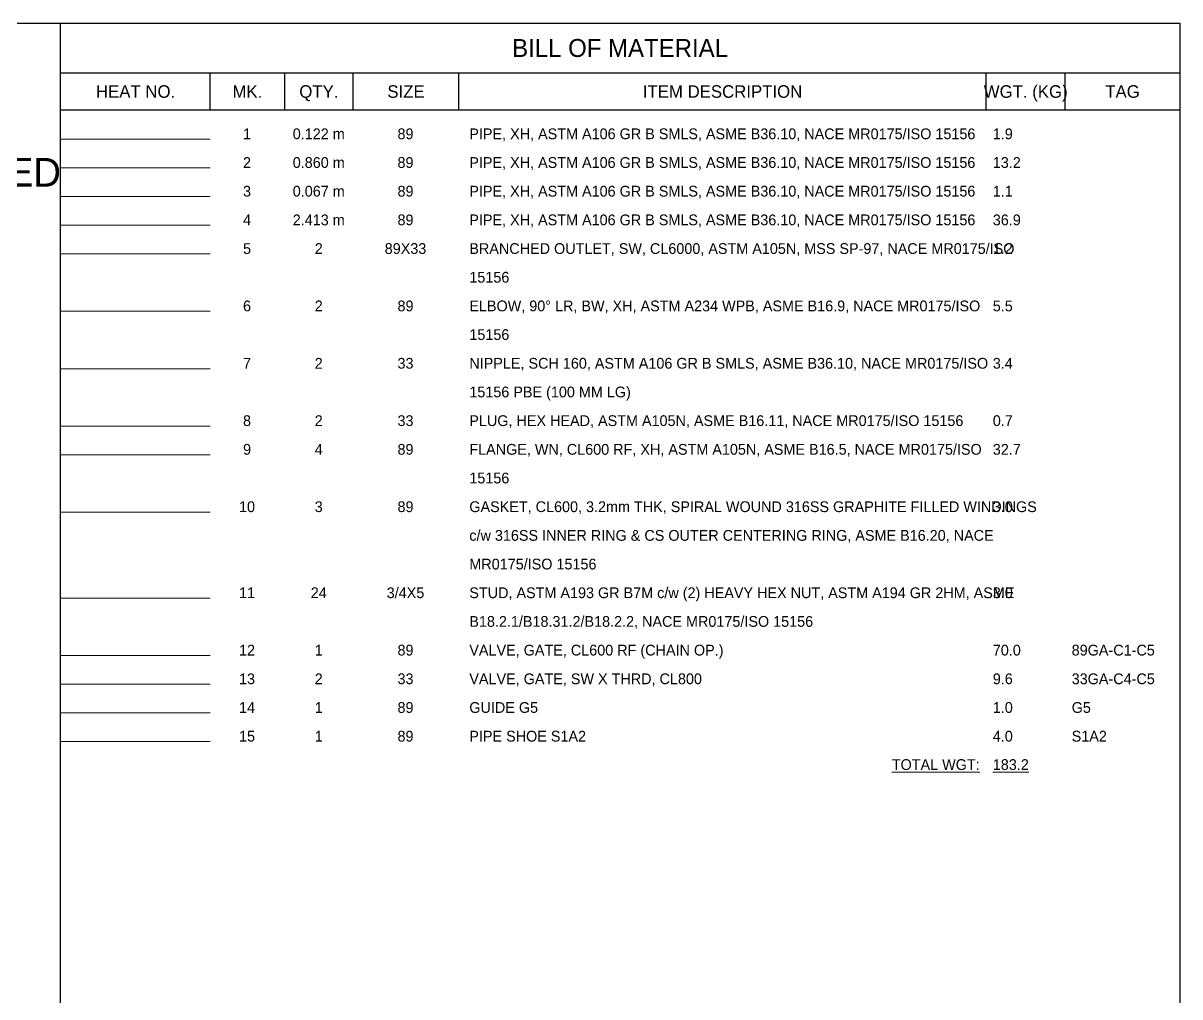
# Model space of a CAD drawing. Extents: x -4 to 431, y -3 to 272.
# Drawn here: x 260.6 to 421.9, y 132.4 to 268.2 of the extents above; entities that cross this region are included whole.
import ezdxf
from ezdxf.enums import TextEntityAlignment as Align

# ---------------------------------------------------------------- set-up
doc = ezdxf.new("R2010")
doc.units = 0
doc.header["$LTSCALE"] = 10
doc.layers.get('0').update_dxf_attribs({"lineweight": 0})
for name, color, linetype in [('BOM', 7, 'Continuous'), ('Title Block', 255, 'Continuous'), ('TITLE BLOCK-TEXT', 12, 'Continuous')]:
    doc.layers.add(name, color=color, linetype=linetype)
doc.styles.add('framdcn', font='', dxfattribs={"height": 2.5})
doc.styles.add('HmNote', font='hm.shx')
doc.styles.add('Scovan Standard', font='', dxfattribs={"height": 2.5})
doc.styles.get("Standard").update_dxf_attribs({"font": ''})
doc.styles.get('framdcn').set_extended_font_data('Franklin Gothic Medium Cond')
doc.styles.get('Scovan Standard').set_extended_font_data('Franklin Gothic Medium Cond')
doc.styles.get('Standard').set_extended_font_data('Franklin Gothic Medium Cond')

# ---------------------------------------------------------------- blocks, each defined once
blk = doc.blocks.new('tt-sv-iso-db')
at = {"layer": 'BOM', "color": 255}
blk.add_line((-156.14, 0), (-156.14, -212.17), dxfattribs=at)
at = {"layer": 'BOM', "color": 3}
for p, q in [((-156.14, -6.94), (0, -6.94)), ((-135.24, -12.14), (-135.24, -6.94)), ((-135.24, -12.14), (-135.24, -6.94)), ((-124.84, -12.14), (-124.84, -6.94)), ((-115.3, -12.14), (-115.3, -6.94)), ((-100.55, -12.14), (-100.55, -6.94)), ((-27, -12.14), (-27, -6.94)), ((-16, -12.14), (-16, -6.94)), ((0, -12.14), (-156.14, -12.14))]:
    blk.add_line(p, q, dxfattribs=at)
at = {"layer": 'BOM', "color": 3, "style": 'Scovan Standard'}
blk.add_text('BILL OF MATERIAL', height=2.5, dxfattribs=at).set_placement((-78.07, -3.47), align=Align.MIDDLE_CENTER)
at = {"layer": 'BOM', "style": 'Scovan Standard'}
for s, p in [('HEAT NO.', (-145.63, -9.54)), ('MK.', (-130.04, -9.54)), ('QTY.', (-120.07, -9.54)), ('SIZE', (-107.92, -9.54)), ('ITEM DESCRIPTION', (-63.78, -9.54)), ('WGT. (KG)', (-21.5, -9.54)), ('TAG', (-8, -9.54))]:
    blk.add_text(s, height=1.75, dxfattribs=at).set_placement(p, align=Align.MIDDLE_CENTER)
at = {"layer": 'DEFPOINTS', "color": 1, "insert": (-196.72, -12.14), "char_height": 4, "width": 81.4864, "attachment_point": 2, "style": 'HmNote'}
blk.add_mtext('\\pxql;ANY MODIFICATIONS REQUIRED MUST BE MODELED PRIOR TO REVISING THIS DRAWING.', dxfattribs=at)
at = {"layer": 'TITLE BLOCK-TEXT', "color": 210, "style": 'Scovan Standard'}
for tag, p in [('CN', (-57.69, -221.76)), ('MOD_NO', (-41.21, -221.76)), ('INSULATION', (-49.45, -229.02)), ('PAINT', (-16.49, -229.02)), ('LN', (-32.97, -236.28)), ('CLIENTDWGNO', (-32.97, -243.54))]:
    blk.add_attdef(tag, text='', height=2, dxfattribs=at).set_placement(p, align=Align.MIDDLE_CENTER)
at = {"layer": 'TITLE BLOCK-TEXT', "color": 210, "lineweight": 30, "flags": 104}
blk.add_attdef('WPS', text='', height=2, dxfattribs=at).set_placement((-16.43, -221.76), align=Align.MIDDLE_CENTER)
blk = doc.blocks.new('PADX-TBD')
at = {"layer": 'Title Block', "color": 255}
for p, q in [((0, 536.37), (843.77, 536.37)), ((843.77, 536.37), (843.77, 0))]:
    blk.add_line(p, q, dxfattribs=at)
at = {"layer": 'TITLE BLOCK-TEXT', "color": 12, "style": 'Scovan Standard', "flags": 8}
for tag, p in [('REF_5', (25, 38.42)), ('REV_5', (352.84, 38.42)), ('PROJECT5', (504.32, 38.42)), ('DATE5', (525.83, 38.42)), ('BY5', (542.96, 38.42)), ('CHK5', (555.71, 38.42)), ('PE5', (568.45, 38.42)), ('REF_4', (25, 31.19)), ('REV_4', (352.84, 31.19)), ('PROJECT4', (504.32, 31.19)), ('DATE4', (525.83, 31.19)), ('BY4', (542.96, 31.19)), ('CHK4', (555.71, 31.19)), ('PE4', (568.45, 31.19)), ('REF_3', (25, 23.97)), ('REV_3', (352.84, 23.97)), ('PROJECT3', (504.32, 23.97)), ('DATE3', (525.83, 23.97)), ('BY3', (542.96, 23.97)), ('CHK3', (555.71, 23.97)), ('PE3', (568.45, 23.97)), ('REF_2', (25, 16.74)), ('REV_2', (352.84, 16.74)), ('PROJECT2', (504.32, 16.74)), ('DATE2', (525.83, 16.74)), ('BY2', (542.96, 16.74)), ('CHK2', (555.71, 16.74)), ('PE2', (568.45, 16.74)), ('REF_1', (25, 9.51)), ('REV_1', (352.84, 9.51)), ('PROJECT1', (504.32, 9.51)), ('DATE1', (525.83, 9.51)), ('BY1', (542.96, 9.51)), ('CHK1', (555.71, 9.51)), ('PE1', (568.45, 9.51))]:
    blk.add_attdef(tag, text='', height=2.5, dxfattribs=at).set_placement(p, align=Align.MIDDLE_CENTER)
for tag, height, p in [('REF_5_DESC', 2.5, (52.27, 38.42)), ('REV_5_DESC', 2.5, (363.04, 38.42)), ('REF_4_DESC', 2.5, (52.27, 31.19)), ('REV_4_DESC', 2.5, (363.04, 31.19)), ('REF_3_DESC', 2.5, (52.27, 23.97)), ('REV_3_DESC', 2.5, (363.04, 23.97)), ('REF_2_DESC', 2.5, (52.27, 16.74)), ('REV_2_DESC', 2.5, (363.04, 16.74)), ('REF_1_DESC', 2.5, (52.27, 9.51)), ('REV_1_DESC', 2.5, (363.04, 9.51)), ('PATH', 2, (13, -2.9)), ('USER_PLOTTED', 2, (309, -2.9)), ('PLOT_DATE', 2, (348, -2.9))]:
    blk.add_attdef(tag, text='', height=height, dxfattribs=at).set_placement(p, align=Align.MIDDLE_LEFT)
at = {"layer": 'TITLE BLOCK-TEXT', "color": 12, "style": 'Scovan Standard'}
for tag, p in [('TITLE1', (747.45, 37.28)), ('LSD', (747.45, 31.28)), ('TITLE2', (747.45, 25.28)), ('TITLE3', (747.45, 19.28)), ('CLIENTDRAWINGNO', (686.57, 5.99)), ('RN', (838.5, 5.99))]:
    blk.add_attdef(tag, text='', height=4, dxfattribs=at).set_placement(p, align=Align.MIDDLE_CENTER)
at = {"layer": 'TITLE BLOCK-TEXT', "color": 210, "style": 'Scovan Standard', "flags": 8}
blk.add_attdef('DWGNO', text='', height=4, dxfattribs=at).set_placement((777.51, 5.99), align=Align.MIDDLE_CENTER)

msp = doc.modelspace()

# ---------------------------------------------------------------- linework, layer by layer
for p, q in [((265.77, 252), (286.64, 252)), ((265.77, 252), (286.64, 252)), ((265.77, 252), (286.64, 252)), ((265.77, 252), (286.64, 252)), ((265.77, 252), (286.64, 252)), ((265.77, 252), (286.64, 252)), ((265.77, 248), (286.64, 248)), ((265.77, 248), (286.64, 248)), ((265.77, 248), (286.64, 248)), ((265.77, 248), (286.64, 248)), ((265.77, 248), (286.64, 248)), ((265.77, 248), (286.64, 248)), ((265.77, 244), (286.64, 244)), ((265.77, 244), (286.64, 244)), ((265.77, 244), (286.64, 244)), ((265.77, 244), (286.64, 244)), ((265.77, 244), (286.64, 244)), ((265.77, 244), (286.64, 244)), ((265.77, 240), (286.64, 240)), ((265.77, 240), (286.64, 240)), ((265.77, 240), (286.64, 240)), ((265.77, 240), (286.64, 240)), ((265.77, 240), (286.64, 240)), ((265.77, 240), (286.64, 240)), ((265.77, 236), (286.64, 236)), ((265.77, 236), (286.64, 236)), ((265.77, 236), (286.64, 236)), ((265.77, 236), (286.64, 236)), ((265.77, 236), (286.64, 236)), ((265.77, 236), (286.64, 236)), ((265.77, 228), (286.64, 228)), ((265.77, 228), (286.64, 228)), ((265.77, 228), (286.64, 228)), ((265.77, 228), (286.64, 228)), ((265.77, 228), (286.64, 228)), ((265.77, 228), (286.64, 228)), ((265.77, 220), (286.64, 220)), ((265.77, 220), (286.64, 220)), ((265.77, 220), (286.64, 220)), ((265.77, 220), (286.64, 220)), ((265.77, 220), (286.64, 220)), ((265.77, 220), (286.64, 220)), ((265.77, 212), (286.64, 212)), ((265.77, 212), (286.64, 212)), ((265.77, 212), (286.64, 212)), ((265.77, 212), (286.64, 212)), ((265.77, 212), (286.64, 212)), ((265.77, 212), (286.64, 212)), ((265.77, 208), (286.64, 208)), ((265.77, 208), (286.64, 208)), ((265.77, 208), (286.64, 208)), ((265.77, 208), (286.64, 208)), ((265.77, 208), (286.64, 208)), ((265.77, 208), (286.64, 208)), ((265.77, 200), (286.64, 200)), ((265.77, 200), (286.64, 200)), ((265.77, 200), (286.64, 200)), ((265.77, 200), (286.64, 200)), ((265.77, 200), (286.64, 200)), ((265.77, 200), (286.64, 200)), ((265.77, 188), (286.64, 188)), ((265.77, 188), (286.64, 188)), ((265.77, 188), (286.64, 188)), ((265.77, 188), (286.64, 188)), ((265.77, 188), (286.64, 188)), ((265.77, 188), (286.64, 188)), ((265.77, 180), (286.64, 180)), ((265.77, 180), (286.64, 180)), ((265.77, 180), (286.64, 180)), ((265.77, 180), (286.64, 180)), ((265.77, 180), (286.64, 180)), ((265.77, 180), (286.64, 180)), ((265.77, 176), (286.64, 176)), ((265.77, 176), (286.64, 176)), ((265.77, 176), (286.64, 176)), ((265.77, 176), (286.64, 176)), ((265.77, 176), (286.64, 176)), ((265.77, 176), (286.64, 176)), ((265.77, 172), (286.64, 172)), ((265.77, 172), (286.64, 172)), ((265.77, 172), (286.64, 172)), ((265.77, 172), (286.64, 172)), ((265.77, 172), (286.64, 172)), ((265.77, 172), (286.64, 172)), ((265.77, 168), (286.64, 168)), ((265.77, 168), (286.64, 168)), ((265.77, 168), (286.64, 168)), ((265.77, 168), (286.64, 168)), ((265.77, 168), (286.64, 168)), ((265.77, 168), (286.64, 168))]:
    msp.add_line(p, q)

# ---------------------------------------------------------------- block references
at = {"xscale": 0.5, "yscale": 0.5, "zscale": 0.5}
msp.add_blockref('PADX-TBD', (0, 0), dxfattribs=at)
at = {"layer": 'BOM'}
msp.add_blockref('tt-sv-iso-db', (421.89, 268.19), dxfattribs=at)

# ---------------------------------------------------------------- texts
at = {"style": 'framdcn'}
msp.add_text('%%UTOTAL WGT:', height=1.5, dxfattribs=at).set_placement((393.97, 164.04), align=Align.RIGHT)
msp.add_text('%%U183.2', height=1.5, dxfattribs=at).set_placement((395.8, 164.04))
at = {"layer": 'BOM', "style": 'framdcn'}
for s, p in [('1', (291.8, 252)), ('0.122 m', (301.8, 252)), ('89', (313.9, 252)), ('2', (291.8, 248)), ('0.860 m', (301.8, 248)), ('89', (313.9, 248)), ('3', (291.8, 244)), ('0.067 m', (301.8, 244)), ('89', (313.9, 244)), ('4', (291.8, 240)), ('2.413 m', (301.8, 240)), ('89', (313.9, 240)), ('5', (291.8, 236)), ('2', (301.8, 236)), ('89X33', (313.9, 236)), ('6', (291.8, 228)), ('2', (301.8, 228)), ('89', (313.9, 228)), ('7', (291.8, 220)), ('2', (301.8, 220)), ('33', (313.9, 220)), ('8', (291.8, 212)), ('2', (301.8, 212)), ('33', (313.9, 212)), ('9', (291.8, 208)), ('4', (301.8, 208)), ('89', (313.9, 208)), ('10', (291.8, 200)), ('3', (301.8, 200)), ('89', (313.9, 200)), ('11', (291.8, 188)), ('24', (301.8, 188)), ('3/4X5', (313.9, 188)), ('12', (291.8, 180)), ('1', (301.8, 180)), ('89', (313.9, 180)), ('13', (291.8, 176)), ('2', (301.8, 176)), ('33', (313.9, 176)), ('14', (291.8, 172)), ('1', (301.8, 172)), ('89', (313.9, 172)), ('15', (291.8, 168)), ('1', (301.8, 168)), ('89', (313.9, 168))]:
    msp.add_text(s, height=1.5, dxfattribs=at).set_placement(p, align=Align.CENTER)
for s, p in [('PIPE, XH, ASTM A106 GR B SMLS, ASME B36.10, NACE MR0175/ISO 15156', (322.8, 252)), ('1.9', (395.8, 252)), ('PIPE, XH, ASTM A106 GR B SMLS, ASME B36.10, NACE MR0175/ISO 15156', (322.8, 248)), ('13.2', (395.8, 248)), ('PIPE, XH, ASTM A106 GR B SMLS, ASME B36.10, NACE MR0175/ISO 15156', (322.8, 244)), ('1.1', (395.8, 244)), ('PIPE, XH, ASTM A106 GR B SMLS, ASME B36.10, NACE MR0175/ISO 15156', (322.8, 240)), ('36.9', (395.8, 240)), ('BRANCHED OUTLET, SW, CL6000, ASTM A105N, MSS SP-97, NACE MR0175/ISO', (322.8, 236)), ('1.2', (395.8, 236)), ('15156', (322.8, 232)), ('ELBOW, 90° LR, BW, XH, ASTM A234 WPB, ASME B16.9, NACE MR0175/ISO', (322.8, 228)), ('5.5', (395.8, 228)), ('15156', (322.8, 224)), ('NIPPLE, SCH 160, ASTM A106 GR B SMLS, ASME B36.10, NACE MR0175/ISO', (322.8, 220)), ('3.4', (395.8, 220)), ('15156 PBE (100 MM LG)', (322.8, 216)), ('PLUG, HEX HEAD, ASTM A105N, ASME B16.11, NACE MR0175/ISO 15156', (322.8, 212)), ('0.7', (395.8, 212)), ('FLANGE, WN, CL600 RF, XH, ASTM A105N, ASME B16.5, NACE MR0175/ISO', (322.8, 208)), ('32.7', (395.8, 208)), ('15156', (322.8, 204)), ('GASKET, CL600, 3.2mm THK, SPIRAL WOUND 316SS GRAPHITE FILLED WINDINGS', (322.8, 200)), ('3.0', (395.8, 200)), ('c/w 316SS INNER RING & CS OUTER CENTERING RING, ASME B16.20, NACE', (322.8, 196)), ('MR0175/ISO 15156', (322.8, 192)), ('STUD, ASTM A193 GR B7M c/w (2) HEAVY HEX NUT, ASTM A194 GR 2HM, ASME', (322.8, 188)), ('3.0', (395.8, 188)), ('B18.2.1/B18.31.2/B18.2.2, NACE MR0175/ISO 15156', (322.8, 184)), ('VALVE, GATE, CL600 RF (CHAIN OP.)', (322.8, 180)), ('70.0', (395.8, 180)), ('89GA-C1-C5', (406.8, 180)), ('VALVE, GATE, SW X THRD, CL800', (322.8, 176)), ('9.6', (395.8, 176)), ('33GA-C4-C5', (406.8, 176)), ('GUIDE G5', (322.8, 172)), ('1.0', (395.8, 172)), ('G5', (406.8, 172)), ('PIPE SHOE S1A2', (322.8, 168)), ('4.0', (395.8, 168)), ('S1A2', (406.8, 168))]:
    msp.add_text(s, height=1.5, dxfattribs=at).set_placement(p)

doc.saveas('drawing.dxf')
